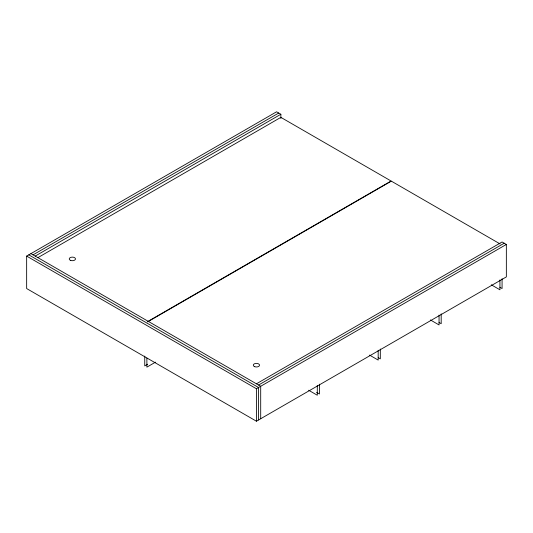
<?xml version="1.0" encoding="UTF-8"?>
<svg xmlns="http://www.w3.org/2000/svg" width="533" height="533" viewBox="0 0 533 533"><rect width="100%" height="100%" fill="white"/><g stroke="black" fill="none" stroke-linecap="round" stroke-linejoin="round"><path stroke-width="0.8" d="M256.42 383.807L502.073 241.982L506.35 244.447L506.35 276.907L256.42 421.203L26.65 288.553L26.65 256.093L276.58 111.797L280.858 114.262L280.858 118.426M33.066 254.854L278.719 113.029M35.205 256.093L280.858 114.262M37.856 257.666L280.858 117.367L391.102 181.013L147.374 321.725M147.621 321.872L391.342 181.153L500.141 243.967M147.621 364.239L144.743 365.905L144.743 356.064M155.529 362.147L146.881 367.137L146.881 358.116M258.558 385.039L504.211 243.215M26.65 256.093L256.42 388.744L506.35 244.447M499.914 287.3L502.073 288.553L502.073 278.712M491.286 284.795L499.934 289.785L499.934 279.945M439.032 322.452L441.191 323.698L441.191 313.857M430.411 319.94L439.052 324.937L439.052 315.096M378.15 357.596L380.315 358.849L380.315 349.008M369.529 355.091L378.177 360.081L378.177 350.241M316.555 392.335L319.434 393.994L319.434 384.153M308.647 390.236L317.295 395.233L317.295 385.392M30.927 253.621L260.697 386.278L260.697 418.738M28.789 254.854L258.558 387.511L258.558 419.971M256.42 388.744L256.42 421.203M254.781 366.711A3.111 1.799 0 0 0 259.531 365.232A3.111 1.799 0 0 0 254.941 363.593A3.111 1.799 0 0 0 254.781 366.711M70.722 260.444A3.111 1.799 0 0 0 75.473 258.971A3.111 1.799 0 0 0 70.882 257.332A3.111 1.799 0 0 0 70.722 260.444"/></g></svg>
